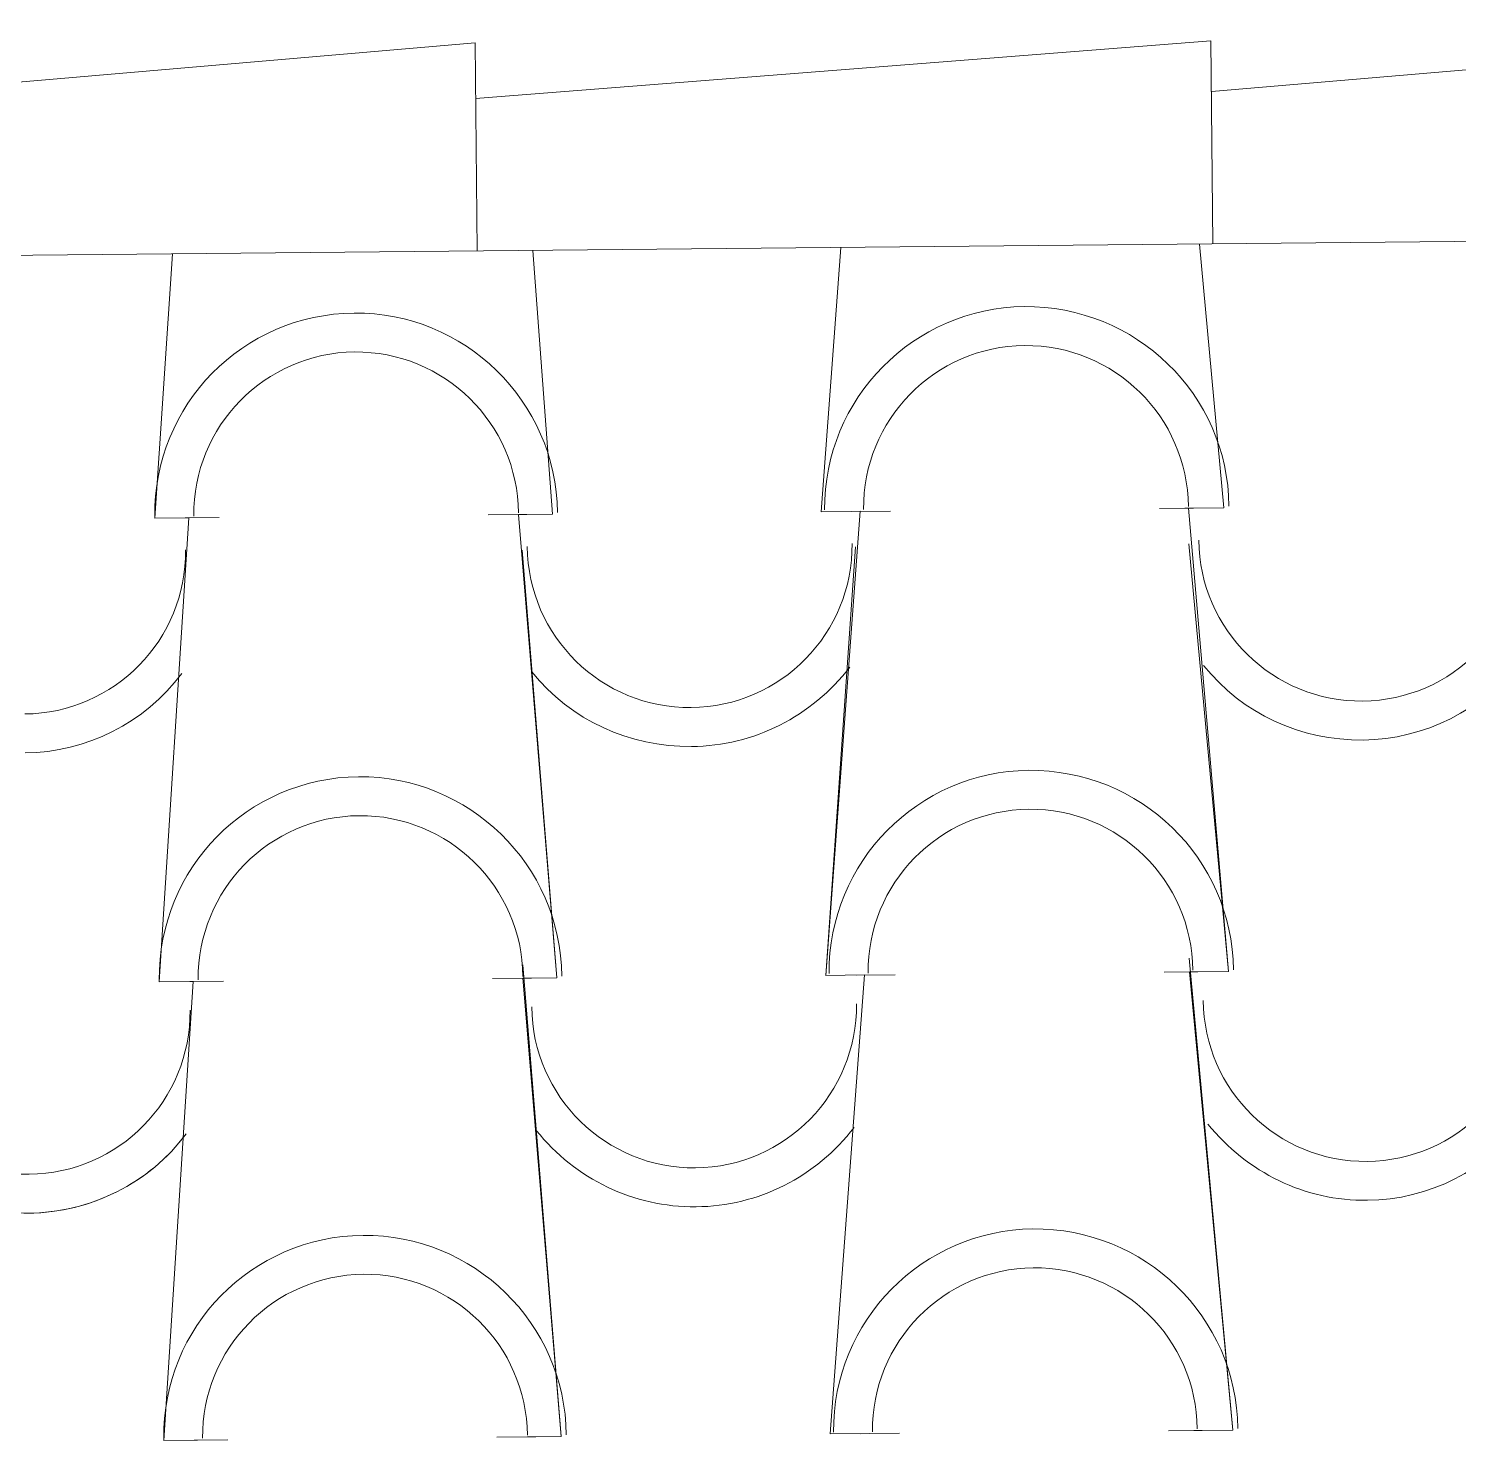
# Model space of a CAD drawing. Header units: millimetres. Extents: x 36985 to 49607, y -23856 to -17842.
# Drawn here: x 43897 to 44586, y -18553 to -17874 of the extents above; entities that cross this region are included whole.
import ezdxf

# ---------------------------------------------------------------- set-up
doc = ezdxf.new("R2010")
doc.units = ezdxf.units.MM
doc.layers.add('A-COB-___-___-EXI', color=250, linetype='Continuous', lineweight=25)

msp = doc.modelspace()

# ---------------------------------------------------------------- linework, layer by layer
at = {"layer": 'A-COB-___-___-EXI', "color": 18, "lineweight": 9}
for p, q in [((44458.04, -18104.78), (44441.75, -18104.94)), ((43974.26, -18109.43), (43957.97, -18109.59)), ((43972.63, -18109.45), (43988.92, -18109.29)), ((44137.15, -18107.87), (44118.41, -18108.05)), ((44133.07, -18107.91), (44149.36, -18107.75)), ((44297.59, -18106.32), (44278.86, -18106.5)), ((44293.52, -18106.36), (44312.25, -18106.18)), ((43974.77, -18332.61), (43991.06, -18332.45)), ((44139.29, -18331.03), (44120.56, -18331.21)), ((44135.22, -18331.07), (44151.51, -18330.91)), ((44295.67, -18329.52), (44314.4, -18329.34)), ((44460.19, -18327.94), (44443.9, -18328.1)), ((44456.12, -18327.98), (44474.85, -18327.8)), ((44297.79, -18550.24), (44316.52, -18550.06))]:
    msp.add_line(p, q, dxfattribs=at)
at = {"layer": 'A-COB-___-___-EXI', "color": 18, "lineweight": 9, "flags": 128}
for points in [[(44824.14, -17974.19), (44823.18, -17874.02), (44466.7, -17904.32)], [(44113.12, -17981.03), (44112.16, -17880.85), (43759.76, -17911.12)], [(44467.41, -17977.62), (44466.47, -17879.89), (44112.42, -17907.73)], [(37541.28, -18044.22), (48962.39, -17934.4), (48974.2, -18061.36), (48957.91, -18061.51), (48974.2, -18061.36), (48957.91, -18061.51), (48974.2, -18061.36), (48962.39, -17934.4), (48974.2, -18061.36), (48957.91, -18061.51), (48976.35, -18284.52), (48960.06, -18284.67), (48978.47, -18505.23), (48962.18, -18505.39), (48978.47, -18505.23), (48962.18, -18505.39), (48978.47, -18505.23), (48962.18, -18505.39), (48978.47, -18505.23), (48960.06, -18284.67), (48976.35, -18284.52), (48960.06, -18284.67)], [(44140, -17980.77), (44149.36, -18107.75), (44133.07, -18107.91), (44149.36, -18107.75), (44133.07, -18107.91), (44149.36, -18107.75), (44140, -17980.77), (44149.36, -18107.75), (44133.07, -18107.91), (44151.51, -18330.91), (44135.22, -18331.07), (44151.51, -18330.91), (44135.22, -18331.07), (44151.51, -18330.91), (44134.87, -18124.99), (44151.51, -18330.91), (44135.22, -18331.07), (44153.63, -18551.63), (44137.34, -18551.78), (44153.63, -18551.63), (44137.34, -18551.78), (44153.63, -18551.63), (44137.34, -18551.78), (44153.63, -18551.63), (44137.34, -18551.78), (44153.63, -18551.63), (44137.34, -18551.78), (44153.63, -18551.63), (44137.34, -18551.78), (44153.63, -18551.63), (44137.34, -18551.78), (44153.63, -18551.63), (44135.16, -18324.55), (44153.63, -18551.63), (44137.34, -18551.78)], [(44288.23, -17979.35), (44278.86, -18106.5), (44297.59, -18106.32), (44278.86, -18106.5), (44297.59, -18106.32), (44278.86, -18106.5), (44288.23, -17979.35), (44278.86, -18106.5), (44297.59, -18106.32), (44281.01, -18329.66), (44299.74, -18329.48), (44281.01, -18329.66), (44295.32, -18123.45), (44281.01, -18329.66), (44299.74, -18329.48), (44283.13, -18550.38), (44301.86, -18550.2), (44283.13, -18550.38), (44301.86, -18550.2), (44283.13, -18550.38), (44301.86, -18550.2), (44283.13, -18550.38), (44299.74, -18329.48), (44281.01, -18329.66), (44299.74, -18329.48), (44281.01, -18329.66)], [(44472.7, -18104.64), (44453.97, -18104.82), (44472.7, -18104.64), (44453.97, -18104.82), (44472.7, -18104.64), (44453.97, -18104.82), (44472.7, -18104.64), (44460.89, -17977.69), (44472.7, -18104.64), (44460.89, -17977.69)], [(43966.52, -17982.44), (43957.97, -18109.59), (43974.26, -18109.43), (43960.11, -18332.75), (43976.4, -18332.59), (43960.11, -18332.75), (43974.26, -18109.43), (43957.97, -18109.59), (43966.52, -17982.44), (43957.97, -18109.59), (43974.26, -18109.43), (43957.97, -18109.59), (43974.26, -18109.43), (43960.11, -18332.75), (43976.4, -18332.59), (43962.23, -18553.47), (43978.52, -18553.31), (43962.23, -18553.47), (43978.52, -18553.31), (43962.23, -18553.47), (43978.52, -18553.31), (43962.23, -18553.47), (43978.52, -18553.31), (43962.23, -18553.47), (43978.52, -18553.31), (43962.23, -18553.47), (43978.52, -18553.31), (43962.23, -18553.47), (43976.4, -18332.59), (43960.11, -18332.75), (43976.4, -18332.59), (43960.11, -18332.75)], [(44458.24, -18548.7), (44476.97, -18548.52), (44456.05, -18321.46), (44476.97, -18548.52), (44458.24, -18548.7), (44476.97, -18548.52), (44458.24, -18548.7), (44476.97, -18548.52), (44458.24, -18548.7), (44476.97, -18548.52), (44458.24, -18548.7), (44476.97, -18548.52), (44456.12, -18327.98), (44474.85, -18327.8), (44455.76, -18121.91), (44474.85, -18327.8), (44456.12, -18327.98), (44474.85, -18327.8), (44456.12, -18327.98), (44474.85, -18327.8), (44455.6, -18104.8)], [(43976.4, -18332.59), (43962.23, -18553.47), (43978.52, -18553.31), (43962.23, -18553.47)], [(44299.74, -18329.48), (44283.13, -18550.38), (44301.86, -18550.2), (44283.13, -18550.38)], [(44446.02, -18548.82), (44462.31, -18548.66), (44446.02, -18548.82), (44462.31, -18548.66)], [(43976.89, -18553.33), (43993.18, -18553.17), (43976.89, -18553.33), (43993.18, -18553.17)]]:
    msp.add_lwpolyline(points, dxfattribs=at)
msp.add_lwpolyline([(44122.68, -18551.92), (44141.41, -18551.74), (44122.68, -18551.92), (44141.41, -18551.74)], close=True, dxfattribs=at)
at = {"layer": 'A-COB-___-___-EXI', "color": 18, "lineweight": 9}
for points in [[(44376.47, -18007.82), (44376.47, -18007.82), (44323.53, -18008.33), (44279.97, -18051.92), (44280.48, -18105.67)], [(44376.47, -18007.82), (44376.47, -18007.82), (44323.53, -18008.33), (44279.97, -18051.92), (44280.48, -18105.67)], [(44376.47, -18007.82), (44376.47, -18007.82), (44323.53, -18008.33), (44279.97, -18051.92), (44280.48, -18105.67)], [(44376.47, -18007.82), (44376.47, -18007.82), (44323.53, -18008.33), (44279.97, -18051.92), (44280.48, -18105.67)], [(44376.47, -18007.82), (44376.47, -18007.82), (44323.53, -18008.33), (44279.97, -18051.92), (44280.48, -18105.67)], [(44376.47, -18007.82), (44376.47, -18007.82), (44323.53, -18008.33), (44279.97, -18051.92), (44280.48, -18105.67)], [(44053.95, -18010.92), (44053.95, -18010.92), (44000.19, -18011.44), (43957.44, -18055.02), (43957.96, -18108.77)], [(44053.95, -18010.92), (44053.95, -18010.92), (44000.19, -18011.44), (43957.44, -18055.02), (43957.96, -18108.77)], [(44053.95, -18010.92), (44053.95, -18010.92), (44000.19, -18011.44), (43957.44, -18055.02), (43957.96, -18108.77)], [(44053.95, -18010.92), (44053.95, -18010.92), (44000.19, -18011.44), (43957.44, -18055.02), (43957.96, -18108.77)], [(44053.95, -18010.92), (44053.95, -18010.92), (44000.19, -18011.44), (43957.44, -18055.02), (43957.96, -18108.77)], [(44053.95, -18010.92), (44053.95, -18010.92), (44000.19, -18011.44), (43957.44, -18055.02), (43957.96, -18108.77)], [(44054.13, -18029.65), (44054.13, -18029.65), (44010.96, -18030.07), (43976.28, -18065.43), (43976.69, -18108.59)], [(44054.13, -18029.65), (44054.13, -18029.65), (44010.96, -18030.07), (43976.28, -18065.43), (43976.69, -18108.59)], [(44054.13, -18029.65), (44054.13, -18029.65), (44010.96, -18030.07), (43976.28, -18065.43), (43976.69, -18108.59)], [(44054.13, -18029.65), (44054.13, -18029.65), (44010.96, -18030.07), (43976.28, -18065.43), (43976.69, -18108.59)], [(44054.13, -18029.65), (44054.13, -18029.65), (44010.96, -18030.07), (43976.28, -18065.43), (43976.69, -18108.59)], [(44054.13, -18029.65), (44054.13, -18029.65), (44010.96, -18030.07), (43976.28, -18065.43), (43976.69, -18108.59)], [(44376.65, -18026.55), (44376.65, -18026.55), (44333.49, -18026.97), (44298.8, -18062.33), (44299.22, -18105.49)], [(44376.65, -18026.55), (44376.65, -18026.55), (44333.49, -18026.97), (44298.8, -18062.33), (44299.22, -18105.49)], [(44376.65, -18026.55), (44376.65, -18026.55), (44333.49, -18026.97), (44298.8, -18062.33), (44299.22, -18105.49)], [(44376.65, -18026.55), (44376.65, -18026.55), (44333.49, -18026.97), (44298.8, -18062.33), (44299.22, -18105.49)], [(44376.65, -18026.55), (44376.65, -18026.55), (44333.49, -18026.97), (44298.8, -18062.33), (44299.22, -18105.49)], [(44376.65, -18026.55), (44376.65, -18026.55), (44333.49, -18026.97), (44298.8, -18062.33), (44299.22, -18105.49)], [(44539.57, -18197.67), (44539.57, -18197.67), (44582.74, -18197.25), (44617.42, -18161.89), (44617.01, -18118.73)], [(43895.34, -18203.86), (43895.34, -18203.86), (43938.51, -18203.45), (43973.19, -18168.09), (43972.78, -18124.92)], [(44216.23, -18200.78), (44216.23, -18200.78), (44259.4, -18200.36), (44294.09, -18165), (44293.67, -18121.84)], [(44216.41, -18219.51), (44216.41, -18219.51), (44246.55, -18219.22), (44274.11, -18205.11), (44292.61, -18181.31)], [(44539.75, -18216.4), (44539.75, -18216.4), (44569.07, -18216.12), (44597.45, -18202), (44615.14, -18178.21)], [(43895.52, -18222.59), (43895.52, -18222.59), (43924.84, -18222.31), (43953.21, -18208.19), (43970.9, -18184.4)], [(44056.09, -18234.08), (44056.09, -18234.08), (44002.34, -18234.6), (43959.59, -18278.18), (43960.1, -18331.94)], [(44056.09, -18234.08), (44056.09, -18234.08), (44002.34, -18234.6), (43959.59, -18278.18), (43960.1, -18331.94)], [(44056.09, -18234.08), (44056.09, -18234.08), (44002.34, -18234.6), (43959.59, -18278.18), (43960.1, -18331.94)], [(44056.09, -18234.08), (44056.09, -18234.08), (44002.34, -18234.6), (43959.59, -18278.18), (43960.1, -18331.94)], [(44056.09, -18234.08), (44056.09, -18234.08), (44002.34, -18234.6), (43959.59, -18278.18), (43960.1, -18331.94)], [(44056.09, -18234.08), (44056.09, -18234.08), (44002.34, -18234.6), (43959.59, -18278.18), (43960.1, -18331.94)], [(44378.62, -18230.98), (44378.62, -18230.98), (44325.68, -18231.49), (44282.11, -18275.08), (44282.63, -18328.83)], [(44378.62, -18230.98), (44378.62, -18230.98), (44325.68, -18231.49), (44282.11, -18275.08), (44282.63, -18328.83)], [(44378.62, -18230.98), (44378.62, -18230.98), (44325.68, -18231.49), (44282.11, -18275.08), (44282.63, -18328.83)], [(44378.62, -18230.98), (44378.62, -18230.98), (44325.68, -18231.49), (44282.11, -18275.08), (44282.63, -18328.83)], [(44378.62, -18230.98), (44378.62, -18230.98), (44325.68, -18231.49), (44282.11, -18275.08), (44282.63, -18328.83)], [(44378.62, -18230.98), (44378.62, -18230.98), (44325.68, -18231.49), (44282.11, -18275.08), (44282.63, -18328.83)], [(44378.8, -18249.71), (44378.8, -18249.71), (44335.63, -18250.13), (44300.95, -18285.49), (44301.36, -18328.65)], [(44378.8, -18249.71), (44378.8, -18249.71), (44335.63, -18250.13), (44300.95, -18285.49), (44301.36, -18328.65)], [(44378.8, -18249.71), (44378.8, -18249.71), (44335.63, -18250.13), (44300.95, -18285.49), (44301.36, -18328.65)], [(44378.8, -18249.71), (44378.8, -18249.71), (44335.63, -18250.13), (44300.95, -18285.49), (44301.36, -18328.65)], [(44378.8, -18249.71), (44378.8, -18249.71), (44335.63, -18250.13), (44300.95, -18285.49), (44301.36, -18328.65)], [(44378.8, -18249.71), (44378.8, -18249.71), (44335.63, -18250.13), (44300.95, -18285.49), (44301.36, -18328.65)], [(44056.27, -18252.82), (44056.27, -18252.82), (44013.11, -18253.23), (43978.42, -18288.59), (43978.84, -18331.76)], [(44056.27, -18252.82), (44056.27, -18252.82), (44013.11, -18253.23), (43978.42, -18288.59), (43978.84, -18331.76)], [(44056.27, -18252.82), (44056.27, -18252.82), (44013.11, -18253.23), (43978.42, -18288.59), (43978.84, -18331.76)], [(44056.27, -18252.82), (44056.27, -18252.82), (44013.11, -18253.23), (43978.42, -18288.59), (43978.84, -18331.76)], [(44056.27, -18252.82), (44056.27, -18252.82), (44013.11, -18253.23), (43978.42, -18288.59), (43978.84, -18331.76)], [(44056.27, -18252.82), (44056.27, -18252.82), (44013.11, -18253.23), (43978.42, -18288.59), (43978.84, -18331.76)], [(43897.47, -18425.39), (43897.47, -18425.39), (43940.64, -18424.98), (43975.32, -18389.62), (43974.91, -18346.45)], [(44218.36, -18422.31), (44218.36, -18422.31), (44261.53, -18421.89), (44296.22, -18386.54), (44295.8, -18343.37)], [(44541.7, -18419.2), (44541.7, -18419.2), (44584.87, -18418.78), (44619.55, -18383.43), (44619.14, -18340.26)], [(44541.88, -18437.93), (44541.88, -18437.93), (44571.2, -18437.65), (44599.58, -18423.53), (44617.27, -18399.74)], [(44541.88, -18437.93), (44541.88, -18437.93), (44571.2, -18437.65), (44599.58, -18423.53), (44617.27, -18399.74)], [(43896.83, -18444.13), (43896.83, -18444.13), (43926.97, -18443.84), (43955.34, -18429.72), (43973.03, -18405.93)], [(43897.65, -18444.13), (43897.65, -18444.13), (43926.97, -18443.84), (43955.34, -18429.72), (43973.03, -18405.93)], [(44218.54, -18441.04), (44218.54, -18441.04), (44248.68, -18440.75), (44276.24, -18426.64), (44294.74, -18402.84)], [(44218.54, -18441.04), (44218.54, -18441.04), (44248.68, -18440.75), (44276.24, -18426.64), (44294.74, -18402.84)], [(44058.21, -18454.8), (44058.21, -18454.8), (44004.46, -18455.32), (43961.71, -18498.9), (43962.23, -18552.65)], [(44058.21, -18454.8), (44058.21, -18454.8), (44004.46, -18455.32), (43961.71, -18498.9), (43962.23, -18552.65)], [(44058.21, -18454.8), (44058.21, -18454.8), (44004.46, -18455.32), (43961.71, -18498.9), (43962.23, -18552.65)], [(44058.21, -18454.8), (44058.21, -18454.8), (44004.46, -18455.32), (43961.71, -18498.9), (43962.23, -18552.65)], [(44058.21, -18454.8), (44058.21, -18454.8), (44004.46, -18455.32), (43961.71, -18498.9), (43962.23, -18552.65)], [(44058.21, -18454.8), (44058.21, -18454.8), (44004.46, -18455.32), (43961.71, -18498.9), (43962.23, -18552.65)], [(44058.21, -18454.8), (44058.21, -18454.8), (44004.46, -18455.32), (43961.71, -18498.9), (43962.23, -18552.65)], [(44058.21, -18454.8), (44058.21, -18454.8), (44004.46, -18455.32), (43961.71, -18498.9), (43962.23, -18552.65)], [(44058.21, -18454.8), (44058.21, -18454.8), (44004.46, -18455.32), (43961.71, -18498.9), (43962.23, -18552.65)], [(44058.21, -18454.8), (44058.21, -18454.8), (44004.46, -18455.32), (43961.71, -18498.9), (43962.23, -18552.65)], [(44058.21, -18454.8), (44058.21, -18454.8), (44004.46, -18455.32), (43961.71, -18498.9), (43962.23, -18552.65)], [(44058.21, -18454.8), (44058.21, -18454.8), (44004.46, -18455.32), (43961.71, -18498.9), (43962.23, -18552.65)], [(44058.21, -18454.8), (44058.21, -18454.8), (44004.46, -18455.32), (43961.71, -18498.9), (43962.23, -18552.65)], [(44058.21, -18454.8), (44058.21, -18454.8), (44004.46, -18455.32), (43961.71, -18498.9), (43962.23, -18552.65)], [(44058.21, -18454.8), (44058.21, -18454.8), (44004.46, -18455.32), (43961.71, -18498.9), (43962.23, -18552.65)], [(44380.74, -18451.7), (44380.74, -18451.7), (44327.8, -18452.21), (44284.23, -18495.8), (44284.75, -18549.55)], [(44380.74, -18451.7), (44380.74, -18451.7), (44327.8, -18452.21), (44284.23, -18495.8), (44284.75, -18549.55)], [(44380.74, -18451.7), (44380.74, -18451.7), (44327.8, -18452.21), (44284.23, -18495.8), (44284.75, -18549.55)], [(44380.74, -18451.7), (44380.74, -18451.7), (44327.8, -18452.21), (44284.23, -18495.8), (44284.75, -18549.55)], [(44380.74, -18451.7), (44380.74, -18451.7), (44327.8, -18452.21), (44284.23, -18495.8), (44284.75, -18549.55)], [(44380.74, -18451.7), (44380.74, -18451.7), (44327.8, -18452.21), (44284.23, -18495.8), (44284.75, -18549.55)], [(44380.74, -18451.7), (44380.74, -18451.7), (44327.8, -18452.21), (44284.23, -18495.8), (44284.75, -18549.55)], [(44380.74, -18451.7), (44380.74, -18451.7), (44327.8, -18452.21), (44284.23, -18495.8), (44284.75, -18549.55)], [(44380.74, -18451.7), (44380.74, -18451.7), (44327.8, -18452.21), (44284.23, -18495.8), (44284.75, -18549.55)], [(44380.92, -18470.43), (44380.92, -18470.43), (44337.75, -18470.85), (44303.07, -18506.21), (44303.48, -18549.37)], [(44380.92, -18470.43), (44380.92, -18470.43), (44337.75, -18470.85), (44303.07, -18506.21), (44303.48, -18549.37)], [(44380.92, -18470.43), (44380.92, -18470.43), (44337.75, -18470.85), (44303.07, -18506.21), (44303.48, -18549.37)], [(44380.92, -18470.43), (44380.92, -18470.43), (44337.75, -18470.85), (44303.07, -18506.21), (44303.48, -18549.37)], [(44380.92, -18470.43), (44380.92, -18470.43), (44337.75, -18470.85), (44303.07, -18506.21), (44303.48, -18549.37)], [(44380.92, -18470.43), (44380.92, -18470.43), (44337.75, -18470.85), (44303.07, -18506.21), (44303.48, -18549.37)], [(44380.92, -18470.43), (44380.92, -18470.43), (44337.75, -18470.85), (44303.07, -18506.21), (44303.48, -18549.37)], [(44380.92, -18470.43), (44380.92, -18470.43), (44337.75, -18470.85), (44303.07, -18506.21), (44303.48, -18549.37)], [(44380.92, -18470.43), (44380.92, -18470.43), (44337.75, -18470.85), (44303.07, -18506.21), (44303.48, -18549.37)], [(44058.39, -18473.53), (44058.39, -18473.53), (44015.23, -18473.95), (43980.54, -18509.31), (43980.96, -18552.47)], [(44058.39, -18473.53), (44058.39, -18473.53), (44015.23, -18473.95), (43980.54, -18509.31), (43980.96, -18552.47)], [(44058.39, -18473.53), (44058.39, -18473.53), (44015.23, -18473.95), (43980.54, -18509.31), (43980.96, -18552.47)], [(44058.39, -18473.53), (44058.39, -18473.53), (44015.23, -18473.95), (43980.54, -18509.31), (43980.96, -18552.47)], [(44058.39, -18473.53), (44058.39, -18473.53), (44015.23, -18473.95), (43980.54, -18509.31), (43980.96, -18552.47)], [(44058.39, -18473.53), (44058.39, -18473.53), (44015.23, -18473.95), (43980.54, -18509.31), (43980.96, -18552.47)], [(44058.39, -18473.53), (44058.39, -18473.53), (44015.23, -18473.95), (43980.54, -18509.31), (43980.96, -18552.47)], [(44058.39, -18473.53), (44058.39, -18473.53), (44015.23, -18473.95), (43980.54, -18509.31), (43980.96, -18552.47)], [(44058.39, -18473.53), (44058.39, -18473.53), (44015.23, -18473.95), (43980.54, -18509.31), (43980.96, -18552.47)], [(44058.39, -18473.53), (44058.39, -18473.53), (44015.23, -18473.95), (43980.54, -18509.31), (43980.96, -18552.47)], [(44058.39, -18473.53), (44058.39, -18473.53), (44015.23, -18473.95), (43980.54, -18509.31), (43980.96, -18552.47)], [(44058.39, -18473.53), (44058.39, -18473.53), (44015.23, -18473.95), (43980.54, -18509.31), (43980.96, -18552.47)], [(44058.39, -18473.53), (44058.39, -18473.53), (44015.23, -18473.95), (43980.54, -18509.31), (43980.96, -18552.47)], [(44058.39, -18473.53), (44058.39, -18473.53), (44015.23, -18473.95), (43980.54, -18509.31), (43980.96, -18552.47)], [(44058.39, -18473.53), (44058.39, -18473.53), (44015.23, -18473.95), (43980.54, -18509.31), (43980.96, -18552.47)]]:
    msp.add_open_spline(points, degree=3, knots=[0.125, 0.125, 0.125, 0.125, 0.125001, 1, 1, 1, 1], dxfattribs=at)
for points in [[(44475.14, -18103.8), (44474.62, -18050.05), (44430.23, -18007.3), (44376.47, -18007.82)], [(44475.14, -18103.8), (44474.62, -18050.05), (44430.23, -18007.3), (44376.47, -18007.82)], [(44475.14, -18103.8), (44474.62, -18050.05), (44430.23, -18007.3), (44376.47, -18007.82)], [(44475.14, -18103.8), (44474.62, -18050.05), (44430.23, -18007.3), (44376.47, -18007.82)], [(44475.14, -18103.8), (44474.62, -18050.05), (44430.23, -18007.3), (44376.47, -18007.82)], [(44475.14, -18103.8), (44474.62, -18050.05), (44430.23, -18007.3), (44376.47, -18007.82)], [(44151.8, -18106.91), (44151.28, -18053.16), (44106.89, -18010.41), (44053.95, -18010.92)], [(44151.8, -18106.91), (44151.28, -18053.16), (44106.89, -18010.41), (44053.95, -18010.92)], [(44151.8, -18106.91), (44151.28, -18053.16), (44106.89, -18010.41), (44053.95, -18010.92)], [(44151.8, -18106.91), (44151.28, -18053.16), (44106.89, -18010.41), (44053.95, -18010.92)], [(44151.8, -18106.91), (44151.28, -18053.16), (44106.89, -18010.41), (44053.95, -18010.92)], [(44151.8, -18106.91), (44151.28, -18053.16), (44106.89, -18010.41), (44053.95, -18010.92)], [(44133.07, -18107.09), (44132.65, -18063.92), (44097.29, -18029.24), (44054.13, -18029.65)], [(44133.07, -18107.09), (44132.65, -18063.92), (44097.29, -18029.24), (44054.13, -18029.65)], [(44133.07, -18107.09), (44132.65, -18063.92), (44097.29, -18029.24), (44054.13, -18029.65)], [(44133.07, -18107.09), (44132.65, -18063.92), (44097.29, -18029.24), (44054.13, -18029.65)], [(44133.07, -18107.09), (44132.65, -18063.92), (44097.29, -18029.24), (44054.13, -18029.65)], [(44133.07, -18107.09), (44132.65, -18063.92), (44097.29, -18029.24), (44054.13, -18029.65)], [(44455.59, -18103.99), (44455.18, -18060.82), (44419.82, -18026.14), (44376.65, -18026.55)], [(44455.59, -18103.99), (44455.18, -18060.82), (44419.82, -18026.14), (44376.65, -18026.55)], [(44455.59, -18103.99), (44455.18, -18060.82), (44419.82, -18026.14), (44376.65, -18026.55)], [(44455.59, -18103.99), (44455.18, -18060.82), (44419.82, -18026.14), (44376.65, -18026.55)], [(44455.59, -18103.99), (44455.18, -18060.82), (44419.82, -18026.14), (44376.65, -18026.55)], [(44455.59, -18103.99), (44455.18, -18060.82), (44419.82, -18026.14), (44376.65, -18026.55)], [(44137.3, -18123.34), (44137.71, -18166.51), (44173.07, -18201.19), (44216.23, -18200.78)], [(44460.63, -18120.23), (44461.05, -18163.4), (44496.41, -18198.08), (44539.57, -18197.67)], [(44462.84, -18180.49), (44481.8, -18203.92), (44509.62, -18216.69), (44539.75, -18216.4)], [(44139.5, -18183.59), (44158.46, -18207.03), (44186.28, -18219.8), (44216.41, -18219.51)], [(44153.94, -18330.07), (44153.43, -18276.32), (44109.03, -18233.57), (44056.09, -18234.08)], [(44153.94, -18330.07), (44153.43, -18276.32), (44109.03, -18233.57), (44056.09, -18234.08)], [(44153.94, -18330.07), (44153.43, -18276.32), (44109.03, -18233.57), (44056.09, -18234.08)], [(44153.94, -18330.07), (44153.43, -18276.32), (44109.03, -18233.57), (44056.09, -18234.08)], [(44153.94, -18330.07), (44153.43, -18276.32), (44109.03, -18233.57), (44056.09, -18234.08)], [(44153.94, -18330.07), (44153.43, -18276.32), (44109.03, -18233.57), (44056.09, -18234.08)], [(44477.28, -18326.96), (44476.77, -18273.21), (44432.37, -18230.47), (44378.62, -18230.98)], [(44477.28, -18326.96), (44476.77, -18273.21), (44432.37, -18230.47), (44378.62, -18230.98)], [(44477.28, -18326.96), (44476.77, -18273.21), (44432.37, -18230.47), (44378.62, -18230.98)], [(44477.28, -18326.96), (44476.77, -18273.21), (44432.37, -18230.47), (44378.62, -18230.98)], [(44477.28, -18326.96), (44476.77, -18273.21), (44432.37, -18230.47), (44378.62, -18230.98)], [(44477.28, -18326.96), (44476.77, -18273.21), (44432.37, -18230.47), (44378.62, -18230.98)], [(44457.74, -18327.15), (44457.32, -18283.98), (44421.96, -18249.3), (44378.8, -18249.71)], [(44457.74, -18327.15), (44457.32, -18283.98), (44421.96, -18249.3), (44378.8, -18249.71)], [(44457.74, -18327.15), (44457.32, -18283.98), (44421.96, -18249.3), (44378.8, -18249.71)], [(44457.74, -18327.15), (44457.32, -18283.98), (44421.96, -18249.3), (44378.8, -18249.71)], [(44457.74, -18327.15), (44457.32, -18283.98), (44421.96, -18249.3), (44378.8, -18249.71)], [(44457.74, -18327.15), (44457.32, -18283.98), (44421.96, -18249.3), (44378.8, -18249.71)], [(44135.21, -18330.25), (44134.8, -18287.09), (44099.44, -18252.4), (44056.27, -18252.82)], [(44135.21, -18330.25), (44134.8, -18287.09), (44099.44, -18252.4), (44056.27, -18252.82)], [(44135.21, -18330.25), (44134.8, -18287.09), (44099.44, -18252.4), (44056.27, -18252.82)], [(44135.21, -18330.25), (44134.8, -18287.09), (44099.44, -18252.4), (44056.27, -18252.82)], [(44135.21, -18330.25), (44134.8, -18287.09), (44099.44, -18252.4), (44056.27, -18252.82)], [(44135.21, -18330.25), (44134.8, -18287.09), (44099.44, -18252.4), (44056.27, -18252.82)], [(44139.43, -18344.87), (44139.84, -18388.04), (44175.2, -18422.72), (44218.36, -18422.31)], [(44462.76, -18341.76), (44463.18, -18384.93), (44498.54, -18419.61), (44541.7, -18419.2)], [(43818.53, -18347.96), (43818.94, -18391.12), (43854.3, -18425.81), (43897.47, -18425.39)], [(44464.96, -18401.2), (44483.92, -18424.64), (44511.75, -18438.22), (44541.88, -18437.93)], [(44464.96, -18401.2), (44483.92, -18424.64), (44511.75, -18438.22), (44541.88, -18437.93)], [(43820.73, -18407.4), (43838.88, -18430.84), (43867.51, -18444.42), (43897.65, -18444.13)], [(44141.63, -18404.31), (44160.59, -18427.75), (44188.41, -18441.33), (44218.54, -18441.04)], [(44141.63, -18404.31), (44160.59, -18427.75), (44188.41, -18441.33), (44218.54, -18441.04)], [(44156.07, -18550.79), (44155.55, -18497.03), (44111.15, -18454.29), (44058.21, -18454.8)], [(44156.07, -18550.79), (44155.55, -18497.03), (44111.15, -18454.29), (44058.21, -18454.8)], [(44156.07, -18550.79), (44155.55, -18497.03), (44111.15, -18454.29), (44058.21, -18454.8)], [(44156.07, -18550.79), (44155.55, -18497.03), (44111.15, -18454.29), (44058.21, -18454.8)], [(44156.07, -18550.79), (44155.55, -18497.03), (44111.15, -18454.29), (44058.21, -18454.8)], [(44156.07, -18550.79), (44155.55, -18497.03), (44111.15, -18454.29), (44058.21, -18454.8)], [(44156.07, -18550.79), (44155.55, -18497.03), (44111.15, -18454.29), (44058.21, -18454.8)], [(44156.07, -18550.79), (44155.55, -18497.03), (44111.15, -18454.29), (44058.21, -18454.8)], [(44156.07, -18550.79), (44155.55, -18497.03), (44111.15, -18454.29), (44058.21, -18454.8)], [(44156.07, -18550.79), (44155.55, -18497.03), (44111.15, -18454.29), (44058.21, -18454.8)], [(44156.07, -18550.79), (44155.55, -18497.03), (44111.15, -18454.29), (44058.21, -18454.8)], [(44156.07, -18550.79), (44155.55, -18497.03), (44111.15, -18454.29), (44058.21, -18454.8)], [(44156.07, -18550.79), (44155.55, -18497.03), (44111.15, -18454.29), (44058.21, -18454.8)], [(44156.07, -18550.79), (44155.55, -18497.03), (44111.15, -18454.29), (44058.21, -18454.8)], [(44156.07, -18550.79), (44155.55, -18497.03), (44111.15, -18454.29), (44058.21, -18454.8)], [(44479.41, -18547.68), (44478.89, -18493.93), (44434.49, -18451.18), (44380.74, -18451.7)], [(44479.41, -18547.68), (44478.89, -18493.93), (44434.49, -18451.18), (44380.74, -18451.7)], [(44479.41, -18547.68), (44478.89, -18493.93), (44434.49, -18451.18), (44380.74, -18451.7)], [(44479.41, -18547.68), (44478.89, -18493.93), (44434.49, -18451.18), (44380.74, -18451.7)], [(44479.41, -18547.68), (44478.89, -18493.93), (44434.49, -18451.18), (44380.74, -18451.7)], [(44479.41, -18547.68), (44478.89, -18493.93), (44434.49, -18451.18), (44380.74, -18451.7)], [(44479.41, -18547.68), (44478.89, -18493.93), (44434.49, -18451.18), (44380.74, -18451.7)], [(44479.41, -18547.68), (44478.89, -18493.93), (44434.49, -18451.18), (44380.74, -18451.7)], [(44479.41, -18547.68), (44478.89, -18493.93), (44434.49, -18451.18), (44380.74, -18451.7)], [(44459.86, -18547.87), (44459.44, -18504.7), (44424.09, -18470.02), (44380.92, -18470.43)], [(44459.86, -18547.87), (44459.44, -18504.7), (44424.09, -18470.02), (44380.92, -18470.43)], [(44459.86, -18547.87), (44459.44, -18504.7), (44424.09, -18470.02), (44380.92, -18470.43)], [(44459.86, -18547.87), (44459.44, -18504.7), (44424.09, -18470.02), (44380.92, -18470.43)], [(44459.86, -18547.87), (44459.44, -18504.7), (44424.09, -18470.02), (44380.92, -18470.43)], [(44459.86, -18547.87), (44459.44, -18504.7), (44424.09, -18470.02), (44380.92, -18470.43)], [(44459.86, -18547.87), (44459.44, -18504.7), (44424.09, -18470.02), (44380.92, -18470.43)], [(44459.86, -18547.87), (44459.44, -18504.7), (44424.09, -18470.02), (44380.92, -18470.43)], [(44459.86, -18547.87), (44459.44, -18504.7), (44424.09, -18470.02), (44380.92, -18470.43)], [(44137.33, -18550.97), (44136.92, -18507.8), (44101.56, -18473.12), (44058.39, -18473.53)], [(44137.33, -18550.97), (44136.92, -18507.8), (44101.56, -18473.12), (44058.39, -18473.53)], [(44137.33, -18550.97), (44136.92, -18507.8), (44101.56, -18473.12), (44058.39, -18473.53)], [(44137.33, -18550.97), (44136.92, -18507.8), (44101.56, -18473.12), (44058.39, -18473.53)], [(44137.33, -18550.97), (44136.92, -18507.8), (44101.56, -18473.12), (44058.39, -18473.53)], [(44137.33, -18550.97), (44136.92, -18507.8), (44101.56, -18473.12), (44058.39, -18473.53)], [(44137.33, -18550.97), (44136.92, -18507.8), (44101.56, -18473.12), (44058.39, -18473.53)], [(44137.33, -18550.97), (44136.92, -18507.8), (44101.56, -18473.12), (44058.39, -18473.53)], [(44137.33, -18550.97), (44136.92, -18507.8), (44101.56, -18473.12), (44058.39, -18473.53)], [(44137.33, -18550.97), (44136.92, -18507.8), (44101.56, -18473.12), (44058.39, -18473.53)], [(44137.33, -18550.97), (44136.92, -18507.8), (44101.56, -18473.12), (44058.39, -18473.53)], [(44137.33, -18550.97), (44136.92, -18507.8), (44101.56, -18473.12), (44058.39, -18473.53)], [(44137.33, -18550.97), (44136.92, -18507.8), (44101.56, -18473.12), (44058.39, -18473.53)], [(44137.33, -18550.97), (44136.92, -18507.8), (44101.56, -18473.12), (44058.39, -18473.53)], [(44137.33, -18550.97), (44136.92, -18507.8), (44101.56, -18473.12), (44058.39, -18473.53)]]:
    msp.add_open_spline(points, degree=3, dxfattribs=at)

doc.saveas('drawing.dxf')
